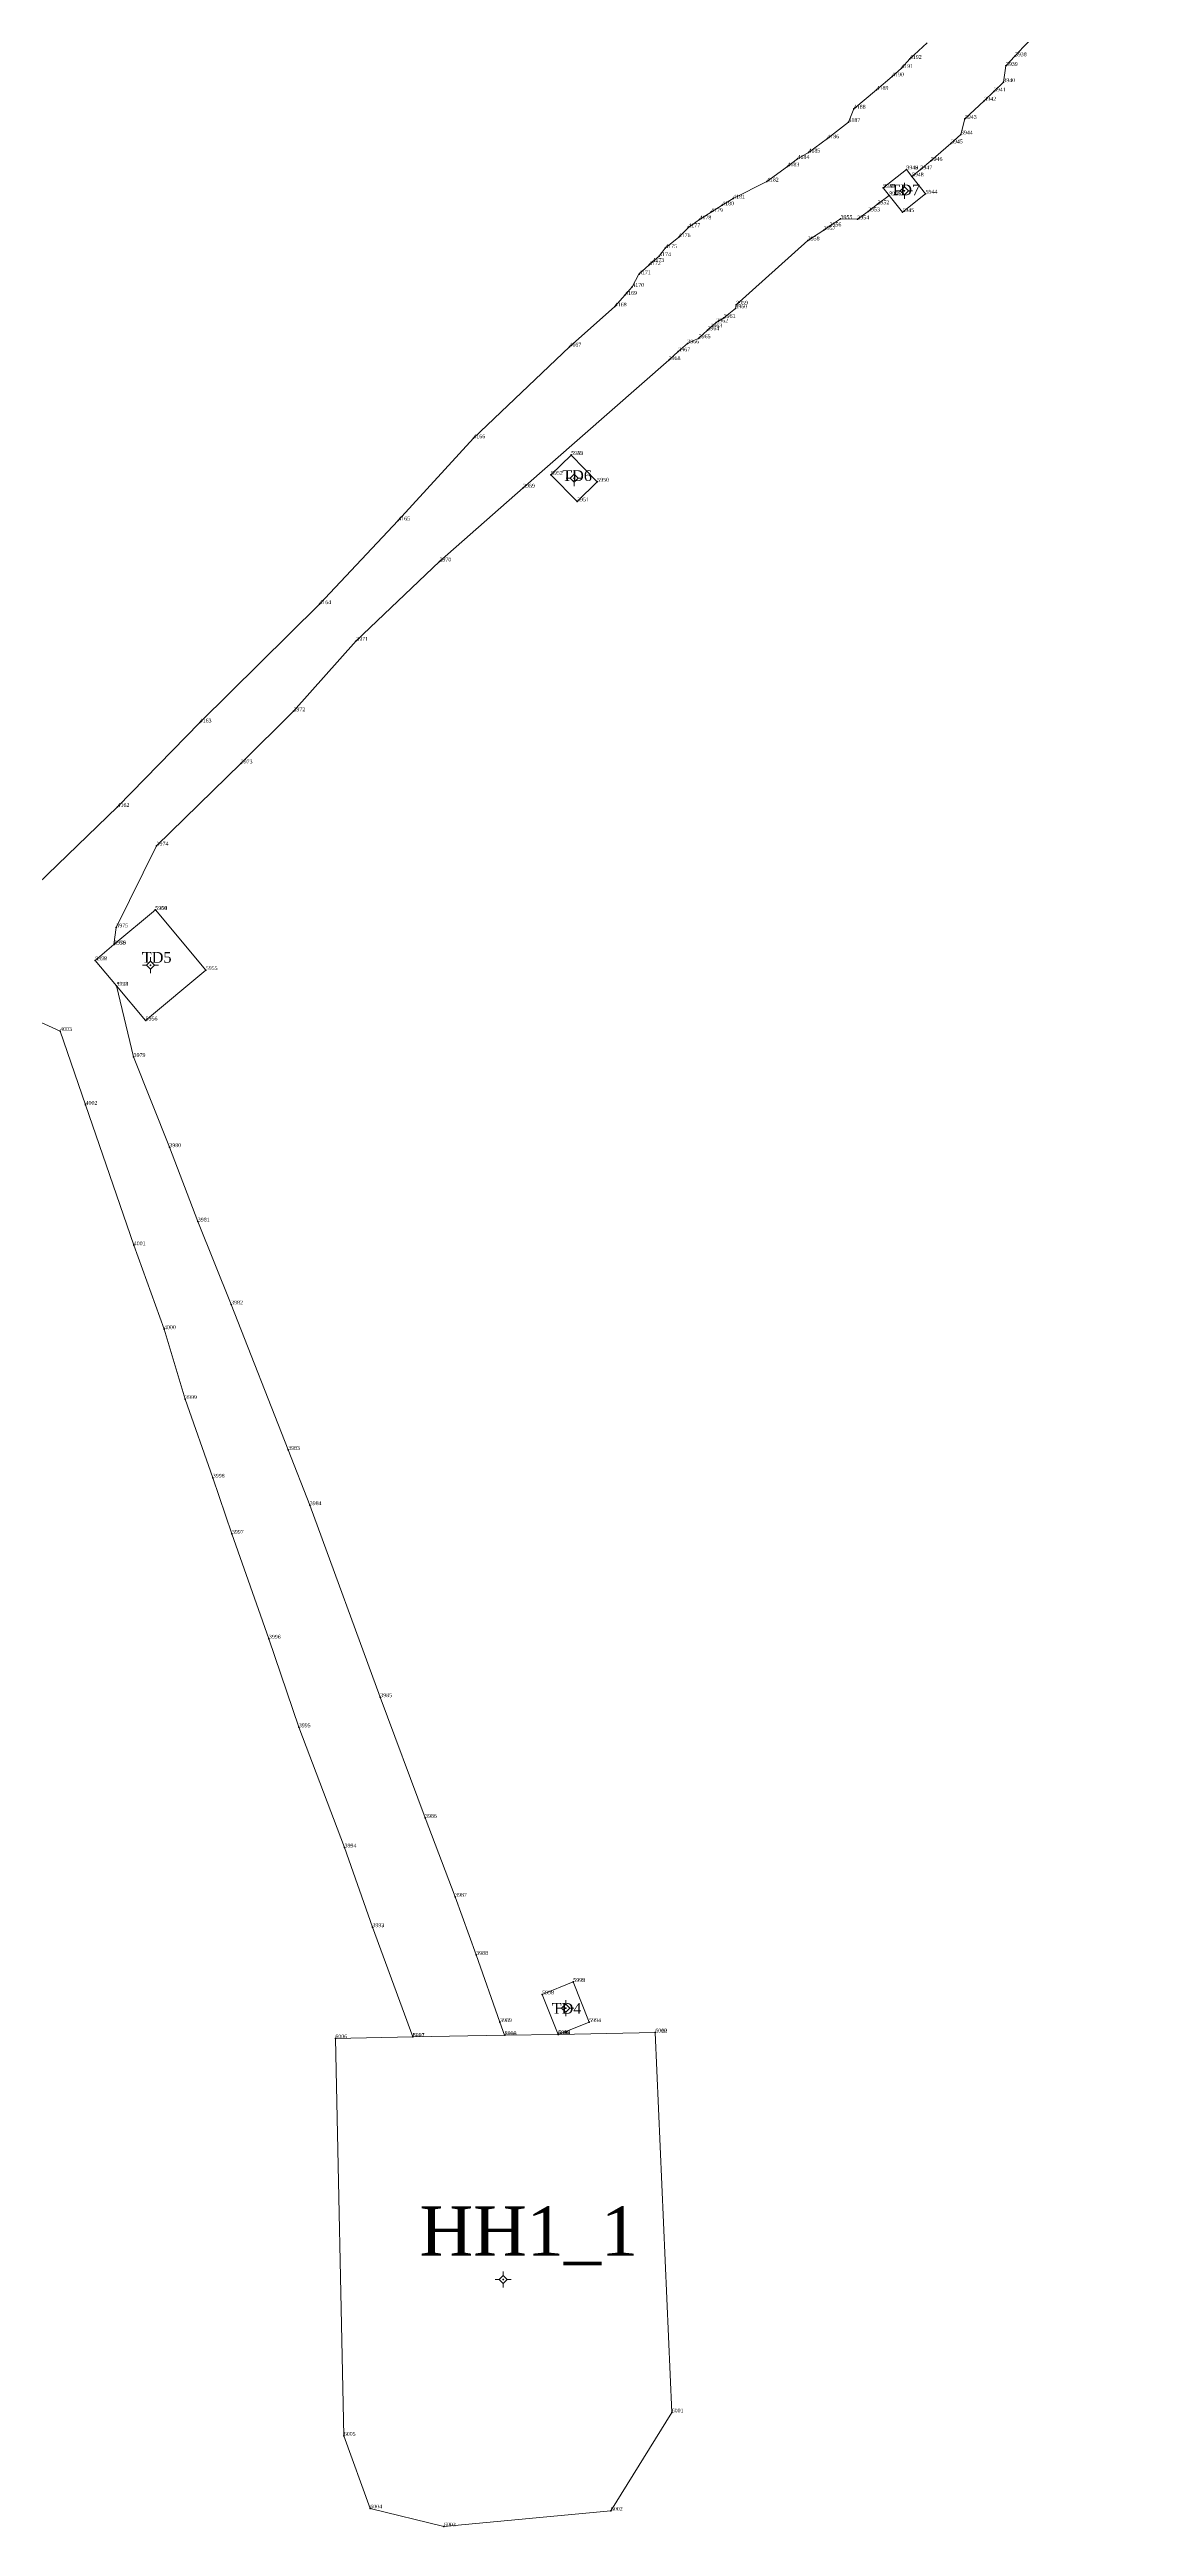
# Model space of a CAD drawing. Header units: metres. Extents: x 543554 to 549226, y 1840763 to 1844579.
# Drawn here: x 548023.1 to 548191, y 1840762.7 to 1841147.4 of the extents above; entities that cross this region are included whole.
import ezdxf

# ---------------------------------------------------------------- set-up
doc = ezdxf.new("R2010")
doc.units = ezdxf.units.M
doc.header["$MEASUREMENT"] = 0
for name, color, linetype, lineweight in [('Level 11', 7, 'Continuous', 0), ('Level 12', 7, 'Continuous', 0), ('Level 28', 7, 'Continuous', 0), ('Level 30', 7, 'Continuous', 0), ('Level 7', 7, 'Continuous', 0)]:
    doc.layers.add(name, color=color, linetype=linetype, lineweight=lineweight)
doc.styles.add('Style-Vntime', font='Vntime.shx')

# ---------------------------------------------------------------- blocks, each defined once
blk = doc.blocks.new('CENTRD')
at = {"layer": 'Level 11', "linetype": 'Continuous', "lineweight": 0}
h = blk.add_hatch(color=1, dxfattribs=at)
edge = h.paths.add_edge_path()
edge.add_arc((0, 0), 1.5, 0, 360)
at = {"layer": 'Level 11', "color": 1, "linetype": 'Continuous', "lineweight": 0}
for p, q in [((0, 6.2), (-6.3, 0)), ((0, 12.5), (0, 6.2)), ((6.2, 0), (0, 6.2)), ((-6.3, 0), (-12.5, 0)), ((-6.3, 0), (0, -6.3)), ((0, -6.3), (6.2, 0)), ((0, -6.3), (0, -12.5)), ((12.5, 0), (6.2, 0))]:
    blk.add_line(p, q, dxfattribs=at)
blk = doc.blocks.new('DDCT')
at = {"layer": 'Level 7', "color": 3, "linetype": 'Continuous', "lineweight": 30}
blk.add_point((0, 0), dxfattribs=at)
blk = doc.blocks.new('SHMIA_3937')
at = {"layer": 'Level 12', "color": 2, "linetype": 'Continuous', "lineweight": 0, "style": 'Style-Vntime'}
blk.add_text('3938', height=0.6, dxfattribs=at).set_placement((0, 0))
blk = doc.blocks.new('SHMIA_3938')
at = {"layer": 'Level 12', "color": 2, "linetype": 'Continuous', "lineweight": 0, "style": 'Style-Vntime'}
blk.add_text('3939', height=0.6, dxfattribs=at).set_placement((0, 0))
blk = doc.blocks.new('SHMIA_3939')
at = {"layer": 'Level 12', "color": 2, "linetype": 'Continuous', "lineweight": 0, "style": 'Style-Vntime'}
blk.add_text('3940', height=0.6, dxfattribs=at).set_placement((0, 0))
blk = doc.blocks.new('SHMIA_3940')
at = {"layer": 'Level 12', "color": 2, "linetype": 'Continuous', "lineweight": 0, "style": 'Style-Vntime'}
blk.add_text('3941', height=0.6, dxfattribs=at).set_placement((0, 0))
blk = doc.blocks.new('SHMIA_3941')
at = {"layer": 'Level 12', "color": 2, "linetype": 'Continuous', "lineweight": 0, "style": 'Style-Vntime'}
blk.add_text('3942', height=0.6, dxfattribs=at).set_placement((0, 0))
blk = doc.blocks.new('SHMIA_3942')
at = {"layer": 'Level 12', "color": 2, "linetype": 'Continuous', "lineweight": 0, "style": 'Style-Vntime'}
blk.add_text('3943', height=0.6, dxfattribs=at).set_placement((0, 0))
blk = doc.blocks.new('SHMIA_3943')
at = {"layer": 'Level 12', "color": 2, "linetype": 'Continuous', "lineweight": 0, "style": 'Style-Vntime'}
blk.add_text('3944', height=0.6, dxfattribs=at).set_placement((0, 0))
blk = doc.blocks.new('SHMIA_3944')
at = {"layer": 'Level 12', "color": 2, "linetype": 'Continuous', "lineweight": 0, "style": 'Style-Vntime'}
blk.add_text('3945', height=0.6, dxfattribs=at).set_placement((0, 0))
blk = doc.blocks.new('SHMIA_3945')
at = {"layer": 'Level 12', "color": 2, "linetype": 'Continuous', "lineweight": 0, "style": 'Style-Vntime'}
blk.add_text('3946', height=0.6, dxfattribs=at).set_placement((0, 0))
blk = doc.blocks.new('SHMIA_3946')
at = {"layer": 'Level 12', "color": 2, "linetype": 'Continuous', "lineweight": 0, "style": 'Style-Vntime'}
blk.add_text('3947', height=0.6, dxfattribs=at).set_placement((0, 0))
blk = doc.blocks.new('SHMIA_3947')
at = {"layer": 'Level 12', "color": 2, "linetype": 'Continuous', "lineweight": 0, "style": 'Style-Vntime'}
blk.add_text('3948', height=0.6, dxfattribs=at).set_placement((0, 0))
blk = doc.blocks.new('SHMIA_3948')
at = {"layer": 'Level 12', "color": 2, "linetype": 'Continuous', "lineweight": 0, "style": 'Style-Vntime'}
blk.add_text('3949', height=0.6, dxfattribs=at).set_placement((0, 0))
blk = doc.blocks.new('SHMIA_3949')
at = {"layer": 'Level 12', "color": 2, "linetype": 'Continuous', "lineweight": 0, "style": 'Style-Vntime'}
blk.add_text('3950', height=0.6, dxfattribs=at).set_placement((0, 0))
blk = doc.blocks.new('SHMIA_3950')
at = {"layer": 'Level 12', "color": 2, "linetype": 'Continuous', "lineweight": 0, "style": 'Style-Vntime'}
blk.add_text('3951', height=0.6, dxfattribs=at).set_placement((0, 0))
blk = doc.blocks.new('SHMIA_3951')
at = {"layer": 'Level 12', "color": 2, "linetype": 'Continuous', "lineweight": 0, "style": 'Style-Vntime'}
blk.add_text('3952', height=0.6, dxfattribs=at).set_placement((0, 0))
blk = doc.blocks.new('SHMIA_3952')
at = {"layer": 'Level 12', "color": 2, "linetype": 'Continuous', "lineweight": 0, "style": 'Style-Vntime'}
blk.add_text('3953', height=0.6, dxfattribs=at).set_placement((0, 0))
blk = doc.blocks.new('SHMIA_3953')
at = {"layer": 'Level 12', "color": 2, "linetype": 'Continuous', "lineweight": 0, "style": 'Style-Vntime'}
blk.add_text('3954', height=0.6, dxfattribs=at).set_placement((0, 0))
blk = doc.blocks.new('SHMIA_3954')
at = {"layer": 'Level 12', "color": 2, "linetype": 'Continuous', "lineweight": 0, "style": 'Style-Vntime'}
blk.add_text('3955', height=0.6, dxfattribs=at).set_placement((0, 0))
blk = doc.blocks.new('SHMIA_3955')
at = {"layer": 'Level 12', "color": 2, "linetype": 'Continuous', "lineweight": 0, "style": 'Style-Vntime'}
blk.add_text('3956', height=0.6, dxfattribs=at).set_placement((0, 0))
blk = doc.blocks.new('SHMIA_3956')
at = {"layer": 'Level 12', "color": 2, "linetype": 'Continuous', "lineweight": 0, "style": 'Style-Vntime'}
blk.add_text('3957', height=0.6, dxfattribs=at).set_placement((0, 0))
blk = doc.blocks.new('SHMIA_3957')
at = {"layer": 'Level 12', "color": 2, "linetype": 'Continuous', "lineweight": 0, "style": 'Style-Vntime'}
blk.add_text('3958', height=0.6, dxfattribs=at).set_placement((0, 0))
blk = doc.blocks.new('SHMIA_3958')
at = {"layer": 'Level 12', "color": 2, "linetype": 'Continuous', "lineweight": 0, "style": 'Style-Vntime'}
blk.add_text('3959', height=0.6, dxfattribs=at).set_placement((0, 0))
blk = doc.blocks.new('SHMIA_3959')
at = {"layer": 'Level 12', "color": 2, "linetype": 'Continuous', "lineweight": 0, "style": 'Style-Vntime'}
blk.add_text('3960', height=0.6, dxfattribs=at).set_placement((0, 0))
blk = doc.blocks.new('SHMIA_3960')
at = {"layer": 'Level 12', "color": 2, "linetype": 'Continuous', "lineweight": 0, "style": 'Style-Vntime'}
blk.add_text('3961', height=0.6, dxfattribs=at).set_placement((0, 0))
blk = doc.blocks.new('SHMIA_3961')
at = {"layer": 'Level 12', "color": 2, "linetype": 'Continuous', "lineweight": 0, "style": 'Style-Vntime'}
blk.add_text('3962', height=0.6, dxfattribs=at).set_placement((0, 0))
blk = doc.blocks.new('SHMIA_3962')
at = {"layer": 'Level 12', "color": 2, "linetype": 'Continuous', "lineweight": 0, "style": 'Style-Vntime'}
blk.add_text('3963', height=0.6, dxfattribs=at).set_placement((0, 0))
blk = doc.blocks.new('SHMIA_3963')
at = {"layer": 'Level 12', "color": 2, "linetype": 'Continuous', "lineweight": 0, "style": 'Style-Vntime'}
blk.add_text('3964', height=0.6, dxfattribs=at).set_placement((0, 0))
blk = doc.blocks.new('SHMIA_3964')
at = {"layer": 'Level 12', "color": 2, "linetype": 'Continuous', "lineweight": 0, "style": 'Style-Vntime'}
blk.add_text('3965', height=0.6, dxfattribs=at).set_placement((0, 0))
blk = doc.blocks.new('SHMIA_3965')
at = {"layer": 'Level 12', "color": 2, "linetype": 'Continuous', "lineweight": 0, "style": 'Style-Vntime'}
blk.add_text('3966', height=0.6, dxfattribs=at).set_placement((0, 0))
blk = doc.blocks.new('SHMIA_3966')
at = {"layer": 'Level 12', "color": 2, "linetype": 'Continuous', "lineweight": 0, "style": 'Style-Vntime'}
blk.add_text('3967', height=0.6, dxfattribs=at).set_placement((0, 0))
blk = doc.blocks.new('SHMIA_3967')
at = {"layer": 'Level 12', "color": 2, "linetype": 'Continuous', "lineweight": 0, "style": 'Style-Vntime'}
blk.add_text('3968', height=0.6, dxfattribs=at).set_placement((0, 0))
blk = doc.blocks.new('SHMIA_3968')
at = {"layer": 'Level 12', "color": 2, "linetype": 'Continuous', "lineweight": 0, "style": 'Style-Vntime'}
blk.add_text('3969', height=0.6, dxfattribs=at).set_placement((0, 0))
blk = doc.blocks.new('SHMIA_3969')
at = {"layer": 'Level 12', "color": 2, "linetype": 'Continuous', "lineweight": 0, "style": 'Style-Vntime'}
blk.add_text('3970', height=0.6, dxfattribs=at).set_placement((0, 0))
blk = doc.blocks.new('SHMIA_3970')
at = {"layer": 'Level 12', "color": 2, "linetype": 'Continuous', "lineweight": 0, "style": 'Style-Vntime'}
blk.add_text('3971', height=0.6, dxfattribs=at).set_placement((0, 0))
blk = doc.blocks.new('SHMIA_3971')
at = {"layer": 'Level 12', "color": 2, "linetype": 'Continuous', "lineweight": 0, "style": 'Style-Vntime'}
blk.add_text('3972', height=0.6, dxfattribs=at).set_placement((0, 0))
blk = doc.blocks.new('SHMIA_3972')
at = {"layer": 'Level 12', "color": 2, "linetype": 'Continuous', "lineweight": 0, "style": 'Style-Vntime'}
blk.add_text('3973', height=0.6, dxfattribs=at).set_placement((0, 0))
blk = doc.blocks.new('SHMIA_3973')
at = {"layer": 'Level 12', "color": 2, "linetype": 'Continuous', "lineweight": 0, "style": 'Style-Vntime'}
blk.add_text('3974', height=0.6, dxfattribs=at).set_placement((0, 0))
blk = doc.blocks.new('SHMIA_3974')
at = {"layer": 'Level 12', "color": 2, "linetype": 'Continuous', "lineweight": 0, "style": 'Style-Vntime'}
blk.add_text('3975', height=0.6, dxfattribs=at).set_placement((0, 0))
blk = doc.blocks.new('SHMIA_3975')
at = {"layer": 'Level 12', "color": 2, "linetype": 'Continuous', "lineweight": 0, "style": 'Style-Vntime'}
blk.add_text('3976', height=0.6, dxfattribs=at).set_placement((0, 0))
blk = doc.blocks.new('SHMIA_3976')
at = {"layer": 'Level 12', "color": 2, "linetype": 'Continuous', "lineweight": 0, "style": 'Style-Vntime'}
blk.add_text('3977', height=0.6, dxfattribs=at).set_placement((0, 0))
blk = doc.blocks.new('SHMIA_3977')
at = {"layer": 'Level 12', "color": 2, "linetype": 'Continuous', "lineweight": 0, "style": 'Style-Vntime'}
blk.add_text('3978', height=0.6, dxfattribs=at).set_placement((0, 0))
blk = doc.blocks.new('SHMIA_3978')
at = {"layer": 'Level 12', "color": 2, "linetype": 'Continuous', "lineweight": 0, "style": 'Style-Vntime'}
blk.add_text('3979', height=0.6, dxfattribs=at).set_placement((0, 0))
blk = doc.blocks.new('SHMIA_3979')
at = {"layer": 'Level 12', "color": 2, "linetype": 'Continuous', "lineweight": 0, "style": 'Style-Vntime'}
blk.add_text('3980', height=0.6, dxfattribs=at).set_placement((0, 0))
blk = doc.blocks.new('SHMIA_3980')
at = {"layer": 'Level 12', "color": 2, "linetype": 'Continuous', "lineweight": 0, "style": 'Style-Vntime'}
blk.add_text('3981', height=0.6, dxfattribs=at).set_placement((0, 0))
blk = doc.blocks.new('SHMIA_3981')
at = {"layer": 'Level 12', "color": 2, "linetype": 'Continuous', "lineweight": 0, "style": 'Style-Vntime'}
blk.add_text('3982', height=0.6, dxfattribs=at).set_placement((0, 0))
blk = doc.blocks.new('SHMIA_3982')
at = {"layer": 'Level 12', "color": 2, "linetype": 'Continuous', "lineweight": 0, "style": 'Style-Vntime'}
blk.add_text('3983', height=0.6, dxfattribs=at).set_placement((0, 0))
blk = doc.blocks.new('SHMIA_3983')
at = {"layer": 'Level 12', "color": 2, "linetype": 'Continuous', "lineweight": 0, "style": 'Style-Vntime'}
blk.add_text('3984', height=0.6, dxfattribs=at).set_placement((0, 0))
blk = doc.blocks.new('SHMIA_3984')
at = {"layer": 'Level 12', "color": 2, "linetype": 'Continuous', "lineweight": 0, "style": 'Style-Vntime'}
blk.add_text('3985', height=0.6, dxfattribs=at).set_placement((0, 0))
blk = doc.blocks.new('SHMIA_3985')
at = {"layer": 'Level 12', "color": 2, "linetype": 'Continuous', "lineweight": 0, "style": 'Style-Vntime'}
blk.add_text('3986', height=0.6, dxfattribs=at).set_placement((0, 0))
blk = doc.blocks.new('SHMIA_3986')
at = {"layer": 'Level 12', "color": 2, "linetype": 'Continuous', "lineweight": 0, "style": 'Style-Vntime'}
blk.add_text('3987', height=0.6, dxfattribs=at).set_placement((0, 0))
blk = doc.blocks.new('SHMIA_3987')
at = {"layer": 'Level 12', "color": 2, "linetype": 'Continuous', "lineweight": 0, "style": 'Style-Vntime'}
blk.add_text('3988', height=0.6, dxfattribs=at).set_placement((0, 0))
blk = doc.blocks.new('SHMIA_3988')
at = {"layer": 'Level 12', "color": 2, "linetype": 'Continuous', "lineweight": 0, "style": 'Style-Vntime'}
blk.add_text('3989', height=0.6, dxfattribs=at).set_placement((0, 0))
blk = doc.blocks.new('SHMIA_3989')
at = {"layer": 'Level 12', "color": 2, "linetype": 'Continuous', "lineweight": 0, "style": 'Style-Vntime'}
blk.add_text('3990', height=0.6, dxfattribs=at).set_placement((0, 0))
blk = doc.blocks.new('SHMIA_3990')
at = {"layer": 'Level 12', "color": 2, "linetype": 'Continuous', "lineweight": 0, "style": 'Style-Vntime'}
blk.add_text('3991', height=0.6, dxfattribs=at).set_placement((0, 0))
blk = doc.blocks.new('SHMIA_3991')
at = {"layer": 'Level 12', "color": 2, "linetype": 'Continuous', "lineweight": 0, "style": 'Style-Vntime'}
blk.add_text('3992', height=0.6, dxfattribs=at).set_placement((0, 0))
blk = doc.blocks.new('SHMIA_3992')
at = {"layer": 'Level 12', "color": 2, "linetype": 'Continuous', "lineweight": 0, "style": 'Style-Vntime'}
blk.add_text('3993', height=0.6, dxfattribs=at).set_placement((0, 0))
blk = doc.blocks.new('SHMIA_3993')
at = {"layer": 'Level 12', "color": 2, "linetype": 'Continuous', "lineweight": 0, "style": 'Style-Vntime'}
blk.add_text('3994', height=0.6, dxfattribs=at).set_placement((0, 0))
blk = doc.blocks.new('SHMIA_3994')
at = {"layer": 'Level 12', "color": 2, "linetype": 'Continuous', "lineweight": 0, "style": 'Style-Vntime'}
blk.add_text('3995', height=0.6, dxfattribs=at).set_placement((0, 0))
blk = doc.blocks.new('SHMIA_3995')
at = {"layer": 'Level 12', "color": 2, "linetype": 'Continuous', "lineweight": 0, "style": 'Style-Vntime'}
blk.add_text('3996', height=0.6, dxfattribs=at).set_placement((0, 0))
blk = doc.blocks.new('SHMIA_3996')
at = {"layer": 'Level 12', "color": 2, "linetype": 'Continuous', "lineweight": 0, "style": 'Style-Vntime'}
blk.add_text('3997', height=0.6, dxfattribs=at).set_placement((0, 0))
blk = doc.blocks.new('SHMIA_3997')
at = {"layer": 'Level 12', "color": 2, "linetype": 'Continuous', "lineweight": 0, "style": 'Style-Vntime'}
blk.add_text('3998', height=0.6, dxfattribs=at).set_placement((0, 0))
blk = doc.blocks.new('SHMIA_3998')
at = {"layer": 'Level 12', "color": 2, "linetype": 'Continuous', "lineweight": 0, "style": 'Style-Vntime'}
blk.add_text('3999', height=0.6, dxfattribs=at).set_placement((0, 0))
blk = doc.blocks.new('SHMIA_3999')
at = {"layer": 'Level 12', "color": 2, "linetype": 'Continuous', "lineweight": 0, "style": 'Style-Vntime'}
blk.add_text('4000', height=0.6, dxfattribs=at).set_placement((0, 0))
blk = doc.blocks.new('SHMIA_4000')
at = {"layer": 'Level 12', "color": 2, "linetype": 'Continuous', "lineweight": 0, "style": 'Style-Vntime'}
blk.add_text('4001', height=0.6, dxfattribs=at).set_placement((0, 0))
blk = doc.blocks.new('SHMIA_4001')
at = {"layer": 'Level 12', "color": 2, "linetype": 'Continuous', "lineweight": 0, "style": 'Style-Vntime'}
blk.add_text('4002', height=0.6, dxfattribs=at).set_placement((0, 0))
blk = doc.blocks.new('SHMIA_4002')
at = {"layer": 'Level 12', "color": 2, "linetype": 'Continuous', "lineweight": 0, "style": 'Style-Vntime'}
blk.add_text('4003', height=0.6, dxfattribs=at).set_placement((0, 0))
blk = doc.blocks.new('SHMIA_4161')
at = {"layer": 'Level 12', "color": 2, "linetype": 'Continuous', "lineweight": 0, "style": 'Style-Vntime'}
blk.add_text('4162', height=0.6, dxfattribs=at).set_placement((0, 0))
blk = doc.blocks.new('SHMIA_4162')
at = {"layer": 'Level 12', "color": 2, "linetype": 'Continuous', "lineweight": 0, "style": 'Style-Vntime'}
blk.add_text('4163', height=0.6, dxfattribs=at).set_placement((0, 0))
blk = doc.blocks.new('SHMIA_4163')
at = {"layer": 'Level 12', "color": 2, "linetype": 'Continuous', "lineweight": 0, "style": 'Style-Vntime'}
blk.add_text('4164', height=0.6, dxfattribs=at).set_placement((0, 0))
blk = doc.blocks.new('SHMIA_4164')
at = {"layer": 'Level 12', "color": 2, "linetype": 'Continuous', "lineweight": 0, "style": 'Style-Vntime'}
blk.add_text('4165', height=0.6, dxfattribs=at).set_placement((0, 0))
blk = doc.blocks.new('SHMIA_4165')
at = {"layer": 'Level 12', "color": 2, "linetype": 'Continuous', "lineweight": 0, "style": 'Style-Vntime'}
blk.add_text('4166', height=0.6, dxfattribs=at).set_placement((0, 0))
blk = doc.blocks.new('SHMIA_4166')
at = {"layer": 'Level 12', "color": 2, "linetype": 'Continuous', "lineweight": 0, "style": 'Style-Vntime'}
blk.add_text('4167', height=0.6, dxfattribs=at).set_placement((0, 0))
blk = doc.blocks.new('SHMIA_4167')
at = {"layer": 'Level 12', "color": 2, "linetype": 'Continuous', "lineweight": 0, "style": 'Style-Vntime'}
blk.add_text('4168', height=0.6, dxfattribs=at).set_placement((0, 0))
blk = doc.blocks.new('SHMIA_4168')
at = {"layer": 'Level 12', "color": 2, "linetype": 'Continuous', "lineweight": 0, "style": 'Style-Vntime'}
blk.add_text('4169', height=0.6, dxfattribs=at).set_placement((0, 0))
blk = doc.blocks.new('SHMIA_4169')
at = {"layer": 'Level 12', "color": 2, "linetype": 'Continuous', "lineweight": 0, "style": 'Style-Vntime'}
blk.add_text('4170', height=0.6, dxfattribs=at).set_placement((0, 0))
blk = doc.blocks.new('SHMIA_4170')
at = {"layer": 'Level 12', "color": 2, "linetype": 'Continuous', "lineweight": 0, "style": 'Style-Vntime'}
blk.add_text('4171', height=0.6, dxfattribs=at).set_placement((0, 0))
blk = doc.blocks.new('SHMIA_4171')
at = {"layer": 'Level 12', "color": 2, "linetype": 'Continuous', "lineweight": 0, "style": 'Style-Vntime'}
blk.add_text('4172', height=0.6, dxfattribs=at).set_placement((0, 0))
blk = doc.blocks.new('SHMIA_4172')
at = {"layer": 'Level 12', "color": 2, "linetype": 'Continuous', "lineweight": 0, "style": 'Style-Vntime'}
blk.add_text('4173', height=0.6, dxfattribs=at).set_placement((0, 0))
blk = doc.blocks.new('SHMIA_4173')
at = {"layer": 'Level 12', "color": 2, "linetype": 'Continuous', "lineweight": 0, "style": 'Style-Vntime'}
blk.add_text('4174', height=0.6, dxfattribs=at).set_placement((0, 0))
blk = doc.blocks.new('SHMIA_4174')
at = {"layer": 'Level 12', "color": 2, "linetype": 'Continuous', "lineweight": 0, "style": 'Style-Vntime'}
blk.add_text('4175', height=0.6, dxfattribs=at).set_placement((0, 0))
blk = doc.blocks.new('SHMIA_4175')
at = {"layer": 'Level 12', "color": 2, "linetype": 'Continuous', "lineweight": 0, "style": 'Style-Vntime'}
blk.add_text('4176', height=0.6, dxfattribs=at).set_placement((0, 0))
blk = doc.blocks.new('SHMIA_4176')
at = {"layer": 'Level 12', "color": 2, "linetype": 'Continuous', "lineweight": 0, "style": 'Style-Vntime'}
blk.add_text('4177', height=0.6, dxfattribs=at).set_placement((0, 0))
blk = doc.blocks.new('SHMIA_4177')
at = {"layer": 'Level 12', "color": 2, "linetype": 'Continuous', "lineweight": 0, "style": 'Style-Vntime'}
blk.add_text('4178', height=0.6, dxfattribs=at).set_placement((0, 0))
blk = doc.blocks.new('SHMIA_4178')
at = {"layer": 'Level 12', "color": 2, "linetype": 'Continuous', "lineweight": 0, "style": 'Style-Vntime'}
blk.add_text('4179', height=0.6, dxfattribs=at).set_placement((0, 0))
blk = doc.blocks.new('SHMIA_4179')
at = {"layer": 'Level 12', "color": 2, "linetype": 'Continuous', "lineweight": 0, "style": 'Style-Vntime'}
blk.add_text('4180', height=0.6, dxfattribs=at).set_placement((0, 0))
blk = doc.blocks.new('SHMIA_4180')
at = {"layer": 'Level 12', "color": 2, "linetype": 'Continuous', "lineweight": 0, "style": 'Style-Vntime'}
blk.add_text('4181', height=0.6, dxfattribs=at).set_placement((0, 0))
blk = doc.blocks.new('SHMIA_4181')
at = {"layer": 'Level 12', "color": 2, "linetype": 'Continuous', "lineweight": 0, "style": 'Style-Vntime'}
blk.add_text('4182', height=0.6, dxfattribs=at).set_placement((0, 0))
blk = doc.blocks.new('SHMIA_4182')
at = {"layer": 'Level 12', "color": 2, "linetype": 'Continuous', "lineweight": 0, "style": 'Style-Vntime'}
blk.add_text('4183', height=0.6, dxfattribs=at).set_placement((0, 0))
blk = doc.blocks.new('SHMIA_4183')
at = {"layer": 'Level 12', "color": 2, "linetype": 'Continuous', "lineweight": 0, "style": 'Style-Vntime'}
blk.add_text('4184', height=0.6, dxfattribs=at).set_placement((0, 0))
blk = doc.blocks.new('SHMIA_4184')
at = {"layer": 'Level 12', "color": 2, "linetype": 'Continuous', "lineweight": 0, "style": 'Style-Vntime'}
blk.add_text('4185', height=0.6, dxfattribs=at).set_placement((0, 0))
blk = doc.blocks.new('SHMIA_4185')
at = {"layer": 'Level 12', "color": 2, "linetype": 'Continuous', "lineweight": 0, "style": 'Style-Vntime'}
blk.add_text('4186', height=0.6, dxfattribs=at).set_placement((0, 0))
blk = doc.blocks.new('SHMIA_4186')
at = {"layer": 'Level 12', "color": 2, "linetype": 'Continuous', "lineweight": 0, "style": 'Style-Vntime'}
blk.add_text('4187', height=0.6, dxfattribs=at).set_placement((0, 0))
blk = doc.blocks.new('SHMIA_4187')
at = {"layer": 'Level 12', "color": 2, "linetype": 'Continuous', "lineweight": 0, "style": 'Style-Vntime'}
blk.add_text('4188', height=0.6, dxfattribs=at).set_placement((0, 0))
blk = doc.blocks.new('SHMIA_4188')
at = {"layer": 'Level 12', "color": 2, "linetype": 'Continuous', "lineweight": 0, "style": 'Style-Vntime'}
blk.add_text('4189', height=0.6, dxfattribs=at).set_placement((0, 0))
blk = doc.blocks.new('SHMIA_4189')
at = {"layer": 'Level 12', "color": 2, "linetype": 'Continuous', "lineweight": 0, "style": 'Style-Vntime'}
blk.add_text('4190', height=0.6, dxfattribs=at).set_placement((0, 0))
blk = doc.blocks.new('SHMIA_4190')
at = {"layer": 'Level 12', "color": 2, "linetype": 'Continuous', "lineweight": 0, "style": 'Style-Vntime'}
blk.add_text('4191', height=0.6, dxfattribs=at).set_placement((0, 0))
blk = doc.blocks.new('SHMIA_4191')
at = {"layer": 'Level 12', "color": 2, "linetype": 'Continuous', "lineweight": 0, "style": 'Style-Vntime'}
blk.add_text('4192', height=0.6, dxfattribs=at).set_placement((0, 0))
blk = doc.blocks.new('SHMIA_5941')
at = {"layer": 'Level 12', "color": 2, "linetype": 'Continuous', "lineweight": 0, "style": 'Style-Vntime'}
blk.add_text('5942', height=0.6, dxfattribs=at).set_placement((0, 0))
blk = doc.blocks.new('SHMIA_5942')
at = {"layer": 'Level 12', "color": 2, "linetype": 'Continuous', "lineweight": 0, "style": 'Style-Vntime'}
blk.add_text('5943', height=0.6, dxfattribs=at).set_placement((0, 0))
blk = doc.blocks.new('SHMIA_5943')
at = {"layer": 'Level 12', "color": 2, "linetype": 'Continuous', "lineweight": 0, "style": 'Style-Vntime'}
blk.add_text('5944', height=0.6, dxfattribs=at).set_placement((0, 0))
blk = doc.blocks.new('SHMIA_5944')
at = {"layer": 'Level 12', "color": 2, "linetype": 'Continuous', "lineweight": 0, "style": 'Style-Vntime'}
blk.add_text('5945', height=0.6, dxfattribs=at).set_placement((0, 0))
blk = doc.blocks.new('SHMIA_5945')
at = {"layer": 'Level 12', "color": 2, "linetype": 'Continuous', "lineweight": 0, "style": 'Style-Vntime'}
blk.add_text('5946', height=0.6, dxfattribs=at).set_placement((0, 0))
blk = doc.blocks.new('SHMIA_5946')
at = {"layer": 'Level 12', "color": 2, "linetype": 'Continuous', "lineweight": 0, "style": 'Style-Vntime'}
blk.add_text('5947', height=0.6, dxfattribs=at).set_placement((0, 0))
blk = doc.blocks.new('SHMIA_5947')
at = {"layer": 'Level 12', "color": 2, "linetype": 'Continuous', "lineweight": 0, "style": 'Style-Vntime'}
blk.add_text('5948', height=0.6, dxfattribs=at).set_placement((0, 0))
blk = doc.blocks.new('SHMIA_5948')
at = {"layer": 'Level 12', "color": 2, "linetype": 'Continuous', "lineweight": 0, "style": 'Style-Vntime'}
blk.add_text('5949', height=0.6, dxfattribs=at).set_placement((0, 0))
blk = doc.blocks.new('SHMIA_5949')
at = {"layer": 'Level 12', "color": 2, "linetype": 'Continuous', "lineweight": 0, "style": 'Style-Vntime'}
blk.add_text('5950', height=0.6, dxfattribs=at).set_placement((0, 0))
blk = doc.blocks.new('SHMIA_5950')
at = {"layer": 'Level 12', "color": 2, "linetype": 'Continuous', "lineweight": 0, "style": 'Style-Vntime'}
blk.add_text('5951', height=0.6, dxfattribs=at).set_placement((0, 0))
blk = doc.blocks.new('SHMIA_5951')
at = {"layer": 'Level 12', "color": 2, "linetype": 'Continuous', "lineweight": 0, "style": 'Style-Vntime'}
blk.add_text('5952', height=0.6, dxfattribs=at).set_placement((0, 0))
blk = doc.blocks.new('SHMIA_5952')
at = {"layer": 'Level 12', "color": 2, "linetype": 'Continuous', "lineweight": 0, "style": 'Style-Vntime'}
blk.add_text('5953', height=0.6, dxfattribs=at).set_placement((0, 0))
blk = doc.blocks.new('SHMIA_5953')
at = {"layer": 'Level 12', "color": 2, "linetype": 'Continuous', "lineweight": 0, "style": 'Style-Vntime'}
blk.add_text('5954', height=0.6, dxfattribs=at).set_placement((0, 0))
blk = doc.blocks.new('SHMIA_5954')
at = {"layer": 'Level 12', "color": 2, "linetype": 'Continuous', "lineweight": 0, "style": 'Style-Vntime'}
blk.add_text('5955', height=0.6, dxfattribs=at).set_placement((0, 0))
blk = doc.blocks.new('SHMIA_5955')
at = {"layer": 'Level 12', "color": 2, "linetype": 'Continuous', "lineweight": 0, "style": 'Style-Vntime'}
blk.add_text('5956', height=0.6, dxfattribs=at).set_placement((0, 0))
blk = doc.blocks.new('SHMIA_5956')
at = {"layer": 'Level 12', "color": 2, "linetype": 'Continuous', "lineweight": 0, "style": 'Style-Vntime'}
blk.add_text('5957', height=0.6, dxfattribs=at).set_placement((0, 0))
blk = doc.blocks.new('SHMIA_5957')
at = {"layer": 'Level 12', "color": 2, "linetype": 'Continuous', "lineweight": 0, "style": 'Style-Vntime'}
blk.add_text('5958', height=0.6, dxfattribs=at).set_placement((0, 0))
blk = doc.blocks.new('SHMIA_5958')
at = {"layer": 'Level 12', "color": 2, "linetype": 'Continuous', "lineweight": 0, "style": 'Style-Vntime'}
blk.add_text('5959', height=0.6, dxfattribs=at).set_placement((0, 0))
blk = doc.blocks.new('SHMIA_5959')
at = {"layer": 'Level 12', "color": 2, "linetype": 'Continuous', "lineweight": 0, "style": 'Style-Vntime'}
blk.add_text('5960', height=0.6, dxfattribs=at).set_placement((0, 0))
blk = doc.blocks.new('SHMIA_5992')
at = {"layer": 'Level 12', "color": 2, "linetype": 'Continuous', "lineweight": 0, "style": 'Style-Vntime'}
blk.add_text('5993', height=0.6, dxfattribs=at).set_placement((0, 0))
blk = doc.blocks.new('SHMIA_5993')
at = {"layer": 'Level 12', "color": 2, "linetype": 'Continuous', "lineweight": 0, "style": 'Style-Vntime'}
blk.add_text('5994', height=0.6, dxfattribs=at).set_placement((0, 0))
blk = doc.blocks.new('SHMIA_5994')
at = {"layer": 'Level 12', "color": 2, "linetype": 'Continuous', "lineweight": 0, "style": 'Style-Vntime'}
blk.add_text('5995', height=0.6, dxfattribs=at).set_placement((0, 0))
blk = doc.blocks.new('SHMIA_5995')
at = {"layer": 'Level 12', "color": 2, "linetype": 'Continuous', "lineweight": 0, "style": 'Style-Vntime'}
blk.add_text('5996', height=0.6, dxfattribs=at).set_placement((0, 0))
blk = doc.blocks.new('SHMIA_5996')
at = {"layer": 'Level 12', "color": 2, "linetype": 'Continuous', "lineweight": 0, "style": 'Style-Vntime'}
blk.add_text('5997', height=0.6, dxfattribs=at).set_placement((0, 0))
blk = doc.blocks.new('SHMIA_5997')
at = {"layer": 'Level 12', "color": 2, "linetype": 'Continuous', "lineweight": 0, "style": 'Style-Vntime'}
blk.add_text('5998', height=0.6, dxfattribs=at).set_placement((0, 0))
blk = doc.blocks.new('SHMIA_5998')
at = {"layer": 'Level 12', "color": 2, "linetype": 'Continuous', "lineweight": 0, "style": 'Style-Vntime'}
blk.add_text('5999', height=0.6, dxfattribs=at).set_placement((0, 0))
blk = doc.blocks.new('SHMIA_5999')
at = {"layer": 'Level 12', "color": 2, "linetype": 'Continuous', "lineweight": 0, "style": 'Style-Vntime'}
blk.add_text('6000', height=0.6, dxfattribs=at).set_placement((0, 0))
blk = doc.blocks.new('SHMIA_6000')
at = {"layer": 'Level 12', "color": 2, "linetype": 'Continuous', "lineweight": 0, "style": 'Style-Vntime'}
blk.add_text('6001', height=0.6, dxfattribs=at).set_placement((0, 0))
blk = doc.blocks.new('SHMIA_6001')
at = {"layer": 'Level 12', "color": 2, "linetype": 'Continuous', "lineweight": 0, "style": 'Style-Vntime'}
blk.add_text('6002', height=0.6, dxfattribs=at).set_placement((0, 0))
blk = doc.blocks.new('SHMIA_6002')
at = {"layer": 'Level 12', "color": 2, "linetype": 'Continuous', "lineweight": 0, "style": 'Style-Vntime'}
blk.add_text('6003', height=0.6, dxfattribs=at).set_placement((0, 0))
blk = doc.blocks.new('SHMIA_6003')
at = {"layer": 'Level 12', "color": 2, "linetype": 'Continuous', "lineweight": 0, "style": 'Style-Vntime'}
blk.add_text('6004', height=0.6, dxfattribs=at).set_placement((0, 0))
blk = doc.blocks.new('SHMIA_6004')
at = {"layer": 'Level 12', "color": 2, "linetype": 'Continuous', "lineweight": 0, "style": 'Style-Vntime'}
blk.add_text('6005', height=0.6, dxfattribs=at).set_placement((0, 0))
blk = doc.blocks.new('SHMIA_6005')
at = {"layer": 'Level 12', "color": 2, "linetype": 'Continuous', "lineweight": 0, "style": 'Style-Vntime'}
blk.add_text('6006', height=0.6, dxfattribs=at).set_placement((0, 0))
blk = doc.blocks.new('SHMIA_6006')
at = {"layer": 'Level 12', "color": 2, "linetype": 'Continuous', "lineweight": 0, "style": 'Style-Vntime'}
blk.add_text('6007', height=0.6, dxfattribs=at).set_placement((0, 0))
blk = doc.blocks.new('SHMIA_6007')
at = {"layer": 'Level 12', "color": 2, "linetype": 'Continuous', "lineweight": 0, "style": 'Style-Vntime'}
blk.add_text('6008', height=0.6, dxfattribs=at).set_placement((0, 0))
blk = doc.blocks.new('SHMIA_6008')
at = {"layer": 'Level 12', "color": 2, "linetype": 'Continuous', "lineweight": 0, "style": 'Style-Vntime'}
blk.add_text('6009', height=0.6, dxfattribs=at).set_placement((0, 0))
blk = doc.blocks.new('SHMIA_6009')
at = {"layer": 'Level 12', "color": 2, "linetype": 'Continuous', "lineweight": 0, "style": 'Style-Vntime'}
blk.add_text('6010', height=0.6, dxfattribs=at).set_placement((0, 0))
blk = doc.blocks.new('SHMIA_6010')
at = {"layer": 'Level 12', "color": 2, "linetype": 'Continuous', "lineweight": 0, "style": 'Style-Vntime'}
blk.add_text('6011', height=0.6, dxfattribs=at).set_placement((0, 0))
blk = doc.blocks.new('SHMIA_6011')
at = {"layer": 'Level 12', "color": 2, "linetype": 'Continuous', "lineweight": 0, "style": 'Style-Vntime'}
blk.add_text('6012', height=0.6, dxfattribs=at).set_placement((0, 0))

msp = doc.modelspace()

# ---------------------------------------------------------------- linework, layer by layer
at = {"layer": 'Level 30', "color": 2, "linetype": 'Continuous', "lineweight": 0}
for p, q in [((548079.5007, 1840838.7264), (548093.7757, 1840838.9819)), ((548093.7757, 1840838.9819), (548102.0803, 1840839.1305))]:
    msp.add_line(p, q, dxfattribs=at)
at = {"layer": 'Level 30', "color": 2, "linetype": 'Continuous', "lineweight": 0, "flags": 128}
for points in [[(548157.0416, 1841127.6809), (548158.3629, 1841128.7642), (548159.9586, 1841130.0995), (548163.1095, 1841132.8175), (548164.6644, 1841134.2001), (548165.2682, 1841136.6209), (548168.2877, 1841139.4438), (548169.7761, 1841140.8778), (548171.2501, 1841142.3266), (548171.6477, 1841144.8384), (548173.0409, 1841146.3455), (548174.3964, 1841147.8346), (548175.8145, 1841149.2455), (548186.1448, 1841161.0314), (548190.9964, 1841165.6843)], [(548019.6708, 1841016.2837), (548033.6529, 1841029.7613), (548046.4083, 1841042.8576), (548064.9933, 1841061.2565), (548077.2519, 1841074.2477), (548088.9173, 1841087.0228), (548103.8363, 1841101.2391), (548110.8892, 1841107.4919), (548112.4891, 1841109.2936), (548113.6111, 1841110.5307), (548114.6458, 1841112.4884), (548116.1993, 1841113.9115), (548116.7511, 1841114.4034), (548117.781, 1841115.3032), (548118.7292, 1841116.5545), (548120.815, 1841118.2562), (548122.3137, 1841119.7763), (548124.0452, 1841120.9984), (548125.8326, 1841122.1383), (548127.564, 1841123.2021), (548129.2723, 1841124.2484), (548134.5198, 1841126.8759), (548137.7189, 1841129.2379), (548139.2776, 1841130.4132), (548140.9784, 1841131.3927), (548143.9137, 1841133.5835), (548147.1887, 1841136.1313), (548148.0233, 1841138.2022), (548151.5565, 1841141.1397), (548153.9557, 1841143.217), (548155.4071, 1841144.5075), (548156.7285, 1841145.9401), (548159.4103, 1841148.4446)], [(548153.4992, 1841124.7446), (548152.5775, 1841125.9066), (548156.1815, 1841128.7653), (548157.0416, 1841127.6809)], [(548157.0416, 1841127.6809), (548159.1644, 1841125.0047), (548155.5605, 1841122.146), (548153.4992, 1841124.7446)], [(548033.0882, 1841008.3745), (548033.4396, 1841011.0397), (548039.697, 1841023.7431), (548052.7839, 1841036.5093), (548060.9732, 1841044.6224), (548070.7153, 1841055.559), (548083.6608, 1841067.8661), (548096.6327, 1841079.3405), (548119.2572, 1841099.1597), (548120.7494, 1841100.4963), (548122.164, 1841101.7384), (548123.9253, 1841102.5593), (548125.2785, 1841103.7988), (548125.759, 1841104.2272), (548126.6561, 1841105.011), (548127.8148, 1841105.7033), (548129.6213, 1841107.1771), (548129.7335, 1841107.7647), (548140.8676, 1841117.7275), (548143.3507, 1841119.3474), (548144.2453, 1841119.9354), (548145.9632, 1841121.0835), (548148.5682, 1841121.0219), (548150.2418, 1841122.2596), (548151.6967, 1841123.3568), (548153.4992, 1841124.7446)], [(548108.1659, 1841080.2719), (548105.0205, 1841077.1952), (548100.9648, 1841081.3414), (548104.1103, 1841084.4181), (548108.1659, 1841080.2719)], [(548033.0882, 1841008.3745), (548039.5146, 1841013.7635), (548047.3537, 1841004.4153), (548038.0054, 1840996.5762), (548033.4651, 1841001.9906)], [(548033.0882, 1841008.3745), (548030.1664, 1841005.9244), (548033.4651, 1841001.9906)], [(548033.4651, 1841001.9906), (548036.1436, 1840990.9281), (548041.69, 1840976.9175), (548046.1107, 1840965.3586), (548051.2876, 1840952.4858), (548060.1423, 1840929.8945), (548063.4982, 1840921.3217), (548074.4603, 1840891.4971), (548081.4075, 1840872.7493), (548086.0716, 1840860.5037), (548089.3598, 1840851.4582), (548093.0467, 1840841.0415), (548093.7757, 1840838.9819)], [(548017.6003, 1840998.2127), (548024.7201, 1840994.9571), (548028.682, 1840983.4897), (548036.1612, 1840961.6937), (548040.8613, 1840948.6453), (548044.1266, 1840937.7883), (548048.4354, 1840925.5823), (548051.3989, 1840916.865), (548057.1472, 1840900.5776), (548061.8027, 1840886.8347), (548068.9055, 1840868.1442), (548073.2422, 1840855.7785), (548073.2424, 1840855.778), (548079.5007, 1840838.7264)], [(548102.1159, 1840839.1311), (548106.916, 1840841.0426), (548104.4373, 1840847.2672), (548099.6062, 1840845.3435), (548102.0803, 1840839.1305)], [(548079.5007, 1840838.7264), (548067.4793, 1840838.5113), (548068.7931, 1840776.7753), (548072.9089, 1840765.5016), (548084.3477, 1840762.7069), (548110.2781, 1840765.1447), (548119.7256, 1840780.3961), (548117.1781, 1840839.4007), (548102.1159, 1840839.1311)], [(548102.0803, 1840839.1305), (548102.085, 1840839.1188), (548102.1159, 1840839.1311)]]:
    msp.add_lwpolyline(points, dxfattribs=at)

# ---------------------------------------------------------------- block references
at = {"layer": 'Level 11', "color": 1, "linetype": 'Continuous', "lineweight": 0, "xscale": 0.1, "yscale": 0.1, "zscale": 0.1}
for p in [(548155.87, 1841125.46), (548104.57, 1841080.81), (548038.76, 1841005.17), (548103.26, 1840843.19), (548093.56, 1840801.05)]:
    msp.add_blockref('CENTRD', p, dxfattribs=at)
at = {"layer": 'Level 12', "color": 2, "linetype": 'Continuous', "lineweight": 0}
for name, p in [('SHMIA_4191', (548156.73, 1841145.94)), ('SHMIA_3937', (548173.04, 1841146.35)), ('SHMIA_4188', (548151.56, 1841141.14)), ('SHMIA_4189', (548153.96, 1841143.22)), ('SHMIA_4190', (548155.41, 1841144.51)), ('SHMIA_3939', (548171.25, 1841142.33)), ('SHMIA_3938', (548171.65, 1841144.84)), ('SHMIA_4187', (548148.02, 1841138.2)), ('SHMIA_3941', (548168.29, 1841139.44)), ('SHMIA_3940', (548169.78, 1841140.88)), ('SHMIA_4185', (548143.91, 1841133.58)), ('SHMIA_4186', (548147.19, 1841136.13)), ('SHMIA_3943', (548164.66, 1841134.2)), ('SHMIA_3942', (548165.27, 1841136.62)), ('SHMIA_4183', (548139.28, 1841130.41)), ('SHMIA_4184', (548140.98, 1841131.39)), ('SHMIA_3945', (548159.96, 1841130.1)), ('SHMIA_3944', (548163.11, 1841132.82)), ('SHMIA_4181', (548134.52, 1841126.88)), ('SHMIA_4182', (548137.72, 1841129.24)), ('SHMIA_3949', (548152.58, 1841125.91)), ('SHMIA_5946', (548152.58, 1841125.91)), ('SHMIA_3948', (548156.18, 1841128.77)), ('SHMIA_5947', (548156.18, 1841128.77)), ('SHMIA_5941', (548156.18, 1841128.77)), ('SHMIA_3947', (548157.04, 1841127.68)), ('SHMIA_5942', (548157.04, 1841127.68)), ('SHMIA_3946', (548158.36, 1841128.76)), ('SHMIA_4178', (548125.83, 1841122.14)), ('SHMIA_4179', (548127.56, 1841123.2)), ('SHMIA_4180', (548129.27, 1841124.25)), ('SHMIA_3952', (548150.24, 1841122.26)), ('SHMIA_3951', (548151.7, 1841123.36)), ('SHMIA_3950', (548153.5, 1841124.74)), ('SHMIA_5945', (548153.5, 1841124.74)), ('SHMIA_5944', (548155.56, 1841122.15)), ('SHMIA_5943', (548159.16, 1841125)), ('SHMIA_4175', (548120.82, 1841118.26)), ('SHMIA_4176', (548122.31, 1841119.78)), ('SHMIA_4177', (548124.05, 1841121)), ('SHMIA_3956', (548143.35, 1841119.35)), ('SHMIA_3955', (548144.25, 1841119.94)), ('SHMIA_3954', (548145.96, 1841121.08)), ('SHMIA_3953', (548148.57, 1841121.02)), ('SHMIA_4172', (548116.75, 1841114.4)), ('SHMIA_4173', (548117.78, 1841115.3)), ('SHMIA_4174', (548118.73, 1841116.55)), ('SHMIA_3957', (548140.87, 1841117.73)), ('SHMIA_4169', (548113.61, 1841110.53)), ('SHMIA_4170', (548114.65, 1841112.49)), ('SHMIA_4171', (548116.2, 1841113.91)), ('SHMIA_4167', (548110.89, 1841107.49)), ('SHMIA_4168', (548112.49, 1841109.29)), ('SHMIA_3959', (548129.62, 1841107.18)), ('SHMIA_3958', (548129.73, 1841107.76)), ('SHMIA_3964', (548123.93, 1841102.56)), ('SHMIA_3963', (548125.28, 1841103.8)), ('SHMIA_3962', (548125.76, 1841104.23)), ('SHMIA_3961', (548126.66, 1841105.01)), ('SHMIA_3960', (548127.81, 1841105.7)), ('SHMIA_4166', (548103.84, 1841101.24)), ('SHMIA_3967', (548119.26, 1841099.16)), ('SHMIA_3966', (548120.75, 1841100.5)), ('SHMIA_3965', (548122.16, 1841101.74)), ('SHMIA_4165', (548088.92, 1841087.02)), ('SHMIA_5948', (548104.11, 1841084.42)), ('SHMIA_5952', (548104.11, 1841084.42)), ('SHMIA_5951', (548100.96, 1841081.34)), ('SHMIA_5949', (548108.17, 1841080.27)), ('SHMIA_3968', (548096.63, 1841079.34)), ('SHMIA_5950', (548105.02, 1841077.2)), ('SHMIA_4164', (548077.25, 1841074.25)), ('SHMIA_3969', (548083.66, 1841067.87)), ('SHMIA_4163', (548064.99, 1841061.26)), ('SHMIA_3970', (548070.72, 1841055.56)), ('SHMIA_4162', (548046.41, 1841042.86)), ('SHMIA_3971', (548060.97, 1841044.62)), ('SHMIA_3972', (548052.78, 1841036.51)), ('SHMIA_4161', (548033.65, 1841029.76)), ('SHMIA_3973', (548039.7, 1841023.74)), ('SHMIA_3974', (548033.44, 1841011.04)), ('SHMIA_5959', (548039.51, 1841013.76)), ('SHMIA_5953', (548039.51, 1841013.76)), ('SHMIA_3975', (548033.09, 1841008.37)), ('SHMIA_5958', (548033.09, 1841008.37)), ('SHMIA_3976', (548030.17, 1841005.92)), ('SHMIA_5957', (548030.17, 1841005.92)), ('SHMIA_5954', (548047.35, 1841004.42)), ('SHMIA_3977', (548033.47, 1841001.99)), ('SHMIA_5956', (548033.47, 1841001.99)), ('SHMIA_4002', (548024.72, 1840994.96)), ('SHMIA_5955', (548038.01, 1840996.58)), ('SHMIA_3978', (548036.14, 1840990.93)), ('SHMIA_4001', (548028.68, 1840983.49)), ('SHMIA_3979', (548041.69, 1840976.92)), ('SHMIA_3980', (548046.11, 1840965.36)), ('SHMIA_4000', (548036.16, 1840961.69)), ('SHMIA_3981', (548051.29, 1840952.49)), ('SHMIA_3999', (548040.86, 1840948.65)), ('SHMIA_3998', (548044.13, 1840937.79)), ('SHMIA_3982', (548060.14, 1840929.89)), ('SHMIA_3997', (548048.44, 1840925.58)), ('SHMIA_3983', (548063.5, 1840921.32)), ('SHMIA_3996', (548051.4, 1840916.87)), ('SHMIA_3995', (548057.15, 1840900.58)), ('SHMIA_3984', (548074.46, 1840891.5)), ('SHMIA_3994', (548061.8, 1840886.83)), ('SHMIA_3985', (548081.41, 1840872.75)), ('SHMIA_3993', (548068.91, 1840868.14)), ('SHMIA_3986', (548086.07, 1840860.5)), ('SHMIA_3991', (548073.24, 1840855.78)), ('SHMIA_3992', (548073.24, 1840855.78)), ('SHMIA_3987', (548089.36, 1840851.46)), ('SHMIA_5997', (548099.61, 1840845.34)), ('SHMIA_5992', (548104.44, 1840847.27)), ('SHMIA_5998', (548104.44, 1840847.27)), ('SHMIA_3988', (548093.05, 1840841.04)), ('SHMIA_5993', (548106.92, 1840841.04)), ('SHMIA_6005', (548067.48, 1840838.51)), ('SHMIA_6006', (548079.5, 1840838.73)), ('SHMIA_3990', (548079.5, 1840838.73)), ('SHMIA_6007', (548093.78, 1840838.98)), ('SHMIA_3989', (548093.78, 1840838.98)), ('SHMIA_6008', (548102.08, 1840839.13)), ('SHMIA_6009', (548102.09, 1840839.12)), ('SHMIA_5996', (548102.08, 1840839.13)), ('SHMIA_5995', (548102.09, 1840839.12)), ('SHMIA_6010', (548102.12, 1840839.13)), ('SHMIA_5994', (548102.12, 1840839.13)), ('SHMIA_5999', (548117.18, 1840839.4)), ('SHMIA_6011', (548117.18, 1840839.4)), ('SHMIA_6000', (548119.73, 1840780.4)), ('SHMIA_6004', (548068.79, 1840776.78)), ('SHMIA_6003', (548072.91, 1840765.5)), ('SHMIA_6001', (548110.28, 1840765.14)), ('SHMIA_6002', (548084.35, 1840762.71))]:
    msp.add_blockref(name, p, dxfattribs=at)
at = {"layer": 'Level 7', "color": 3, "linetype": 'Continuous', "lineweight": 30}
for p in [(548156.73, 1841145.94), (548173.04, 1841146.35), (548153.96, 1841143.22), (548155.41, 1841144.51), (548171.25, 1841142.33), (548171.65, 1841144.84), (548148.02, 1841138.2), (548151.56, 1841141.14), (548168.29, 1841139.44), (548169.78, 1841140.88), (548147.19, 1841136.13), (548164.66, 1841134.2), (548165.27, 1841136.62), (548139.28, 1841130.41), (548140.98, 1841131.39), (548143.91, 1841133.58), (548159.96, 1841130.1), (548163.11, 1841132.82), (548134.52, 1841126.88), (548137.72, 1841129.24), (548156.18, 1841128.77), (548156.18, 1841128.77), (548156.18, 1841128.77), (548157.04, 1841127.68), (548157.04, 1841127.68), (548158.36, 1841128.76), (548127.56, 1841123.2), (548129.27, 1841124.25), (548151.7, 1841123.36), (548152.58, 1841125.91), (548152.58, 1841125.91), (548153.5, 1841124.74), (548153.5, 1841124.74), (548159.16, 1841125), (548122.31, 1841119.78), (548124.05, 1841121), (548125.83, 1841122.14), (548143.35, 1841119.35), (548144.25, 1841119.94), (548145.96, 1841121.08), (548148.57, 1841121.02), (548150.24, 1841122.26), (548155.56, 1841122.15), (548117.78, 1841115.3), (548118.73, 1841116.55), (548120.82, 1841118.26), (548140.87, 1841117.73), (548114.65, 1841112.49), (548116.2, 1841113.91), (548116.75, 1841114.4), (548110.89, 1841107.49), (548112.49, 1841109.29), (548113.61, 1841110.53), (548129.62, 1841107.18), (548129.73, 1841107.76), (548125.28, 1841103.8), (548125.76, 1841104.23), (548126.66, 1841105.01), (548127.81, 1841105.7), (548103.84, 1841101.24), (548120.75, 1841100.5), (548122.16, 1841101.74), (548123.93, 1841102.56), (548119.26, 1841099.16), (548088.92, 1841087.02), (548104.11, 1841084.42), (548104.11, 1841084.42), (548100.96, 1841081.34), (548108.17, 1841080.27), (548096.63, 1841079.34), (548105.02, 1841077.2), (548077.25, 1841074.25), (548083.66, 1841067.87), (548064.99, 1841061.26), (548070.72, 1841055.56), (548046.41, 1841042.86), (548060.97, 1841044.62), (548052.78, 1841036.51), (548033.65, 1841029.76), (548039.7, 1841023.74), (548033.44, 1841011.04), (548039.51, 1841013.76), (548039.51, 1841013.76), (548033.09, 1841008.37), (548033.09, 1841008.37), (548030.17, 1841005.92), (548030.17, 1841005.92), (548047.35, 1841004.42), (548033.47, 1841001.99), (548033.47, 1841001.99), (548038.01, 1840996.58), (548024.72, 1840994.96), (548036.14, 1840990.93), (548028.68, 1840983.49), (548041.69, 1840976.92), (548046.11, 1840965.36), (548036.16, 1840961.69), (548051.29, 1840952.49), (548040.86, 1840948.65), (548044.13, 1840937.79), (548060.14, 1840929.89), (548048.44, 1840925.58), (548063.5, 1840921.32), (548051.4, 1840916.87), (548057.15, 1840900.58), (548074.46, 1840891.5), (548061.8, 1840886.83), (548081.41, 1840872.75), (548068.91, 1840868.14), (548086.07, 1840860.5), (548073.24, 1840855.78), (548073.24, 1840855.78), (548089.36, 1840851.46), (548104.44, 1840847.27), (548104.44, 1840847.27), (548099.61, 1840845.34), (548067.48, 1840838.51), (548079.5, 1840838.73), (548079.5, 1840838.73), (548093.05, 1840841.04), (548093.78, 1840838.98), (548093.78, 1840838.98), (548102.08, 1840839.13), (548102.08, 1840839.13), (548102.09, 1840839.12), (548102.09, 1840839.12), (548102.12, 1840839.13), (548102.12, 1840839.13), (548106.92, 1840841.04), (548117.18, 1840839.4), (548117.18, 1840839.4), (548119.73, 1840780.4), (548068.79, 1840776.78), (548072.91, 1840765.5), (548110.28, 1840765.14), (548084.35, 1840762.71)]:
    msp.add_blockref('DDCT', p, dxfattribs=at)

# ---------------------------------------------------------------- texts
at = {"layer": 'Level 28', "color": 1, "lineweight": 0, "style": 'Style-Vntime'}
for s, height, p in [('TD7', 1.66688, (548153.6932, 1841124.7598)), ('TD6', 1.66688, (548102.7196, 1841080.3806)), ('TD5', 1.66688, (548037.4185, 1841005.5537)), ('TD4', 1.66688, (548101.0828, 1840842.3252)), ('HH1_1', 7.63407, (548080.5497, 1840804.7732))]:
    msp.add_text(s, height=height, dxfattribs=at).set_placement(p)

doc.saveas('drawing.dxf')
